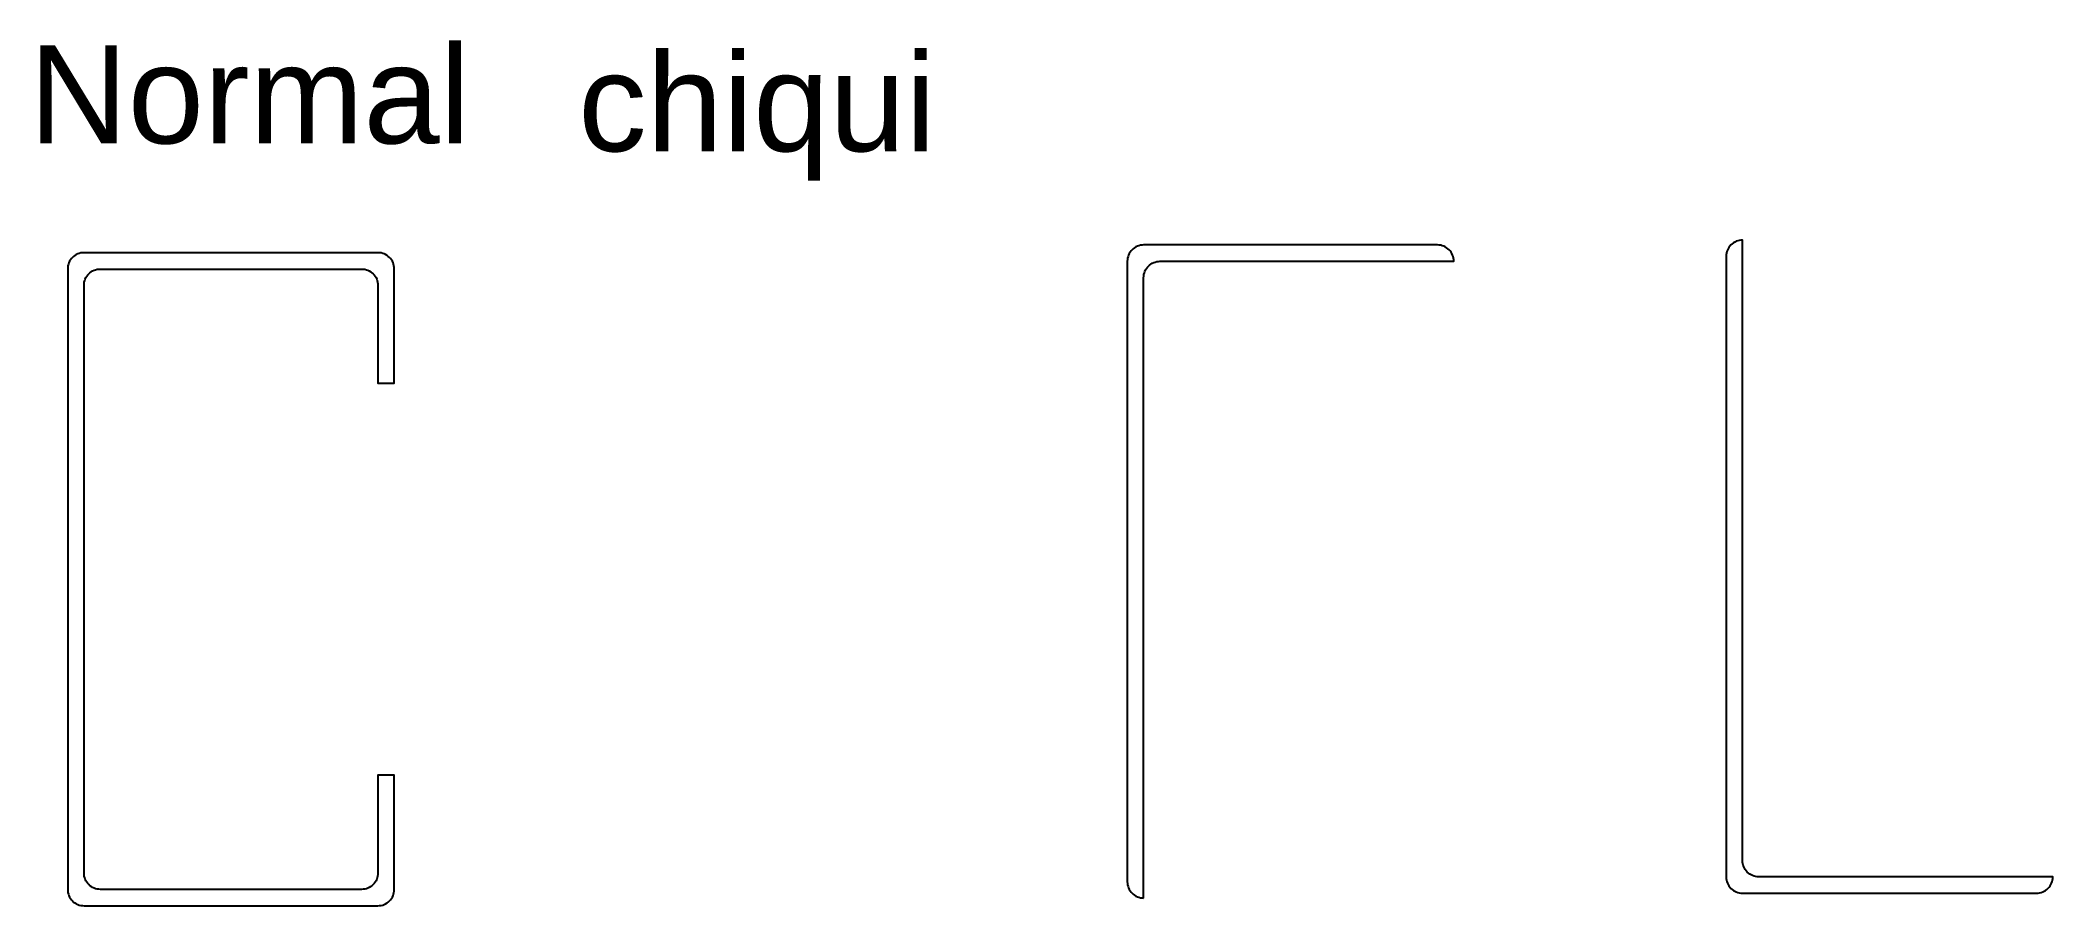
# Model space of a CAD drawing. Header units: millimetres. Extents: x 100 to 408, y 171 to 303.
import ezdxf

# ---------------------------------------------------------------- set-up
doc = ezdxf.new("R2010")
doc.units = ezdxf.units.MM
doc.styles.get("Standard").update_dxf_attribs({"font": 'arial.ttf'})

msp = doc.modelspace()

# ---------------------------------------------------------------- linework, layer by layer
for points in [[(269.18, 171.69), (269.18, 176.69), (269.18, 266.69, -0.414214), (271.68, 269.19), (311.68, 269.19), (316.68, 269.19, 0.414214), (314.18, 271.69), (269.18, 271.69, 0.414214), (266.68, 269.19), (266.68, 174.19, 0.414214)], [(360.86, 267.44), (360.86, 272.44, 0.414214), (358.36, 269.94), (358.36, 174.94, 0.414214), (360.86, 172.44), (405.86, 172.44, 0.414214), (408.36, 174.94), (403.36, 174.94), (363.36, 174.94, -0.414214), (360.86, 177.44)], [(106.96, 265.51, -0.414214), (109.46, 268.01), (149.46, 268.01, -0.414214), (151.96, 265.51), (151.96, 250.51), (154.46, 250.51), (154.46, 268.01, 0.414214), (151.96, 270.51), (106.96, 270.51, 0.414214), (104.46, 268.01), (104.46, 173.01, 0.414214), (106.96, 170.51), (151.96, 170.51, 0.414214), (154.46, 173.01), (154.46, 190.51), (151.96, 190.51), (151.96, 175.51, -0.414214), (149.46, 173.01), (109.46, 173.01, -0.414214), (106.96, 175.51)]]:
    msp.add_lwpolyline(points, format="xyb", close=True)

# ---------------------------------------------------------------- texts
at = {"char_height": 15, "attachment_point": 1}
for s, width, insert in [('Normal', 69.1914, (98.54, 302.24)), ('chiqui', 66.3755, (182.62, 301.04))]:
    msp.add_mtext_dynamic_manual_height_columns(s, width=width, gutter_width=12.5, heights=[0], dxfattribs=dict(at, insert=insert))

doc.saveas('drawing.dxf')
